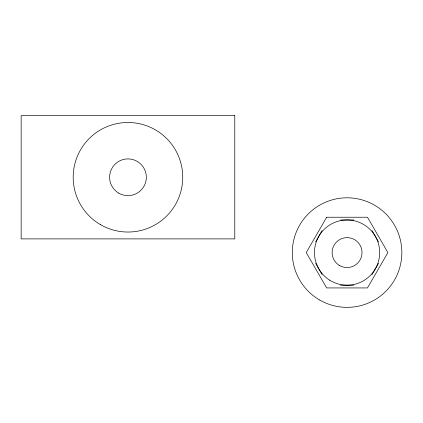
<?xml version="1.0" encoding="UTF-8"?>
<svg xmlns="http://www.w3.org/2000/svg" width="423" height="423" viewBox="0 0 423 423"><rect width="100%" height="100%" fill="white"/><g stroke="black" fill="none" stroke-linecap="round" stroke-linejoin="round"><path stroke-width="0.63" d="M315.59 241.898L322.062 230.683M371.976 274.67L378.543 263.291M340.578 219.976L353.787 219.976M340.351 285.192L353.787 285.192M372.081 230.683L378.559 241.903M315.6 263.291L322.077 274.506M326.667 217.237L306.257 252.584L326.667 287.931L367.481 287.931L387.891 252.584L367.481 217.237L326.667 217.237M234.781 115.643L21.15 115.643L21.15 238.889L234.781 238.889L234.781 115.643M329.644 280.142A32.608 32.608 0 0 0 379.658 253.895A32.608 32.608 0 0 0 331.918 223.709A32.608 32.608 0 0 0 329.644 280.142M339.124 265.253A14.958 14.958 0 0 0 362.019 253.128A14.958 14.958 0 0 0 340.071 239.365A14.958 14.958 0 0 0 339.124 265.253M319.682 300.023A54.779 54.779 0 0 0 401.85 252.584A54.779 54.779 0 0 0 319.682 205.144A54.779 54.779 0 0 0 319.682 300.023M118.784 193.168A18.369 18.369 0 0 0 146.332 177.263A18.369 18.369 0 0 0 118.784 161.359A18.369 18.369 0 0 0 118.784 193.168M100.579 224.703A54.779 54.779 0 0 0 182.741 177.263A54.779 54.779 0 0 0 100.579 129.824A54.779 54.779 0 0 0 100.579 224.703"/></g></svg>
